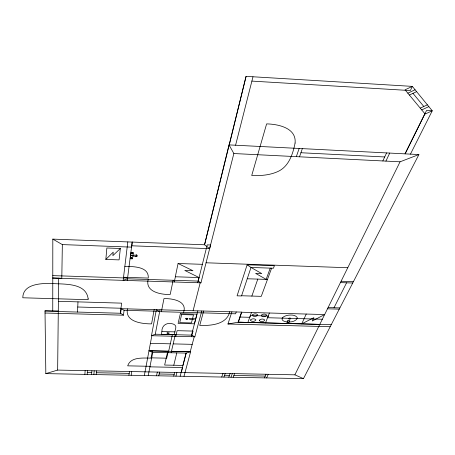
<?xml version="1.0" encoding="UTF-8"?>
<svg xmlns="http://www.w3.org/2000/svg" width="455" height="455" viewBox="0 0 455 455"><rect width="100%" height="100%" fill="white"/><g stroke="black" fill="none" stroke-linecap="round" stroke-linejoin="round"><path stroke-width="0.68" d="M52.752 310.822L52.814 239.114L204.551 244.773L209.618 248.663L233.859 153.534L229.03 144.895L418.896 154.563L303.451 378.645L45.83 373.612L45.005 310.606L58.285 310.975M45.83 373.612L57.643 370.08L58.644 278.147M52.814 239.114L62.346 244.597L61.8 278.25L52.78 277.959M77.515 312.056L77.981 301.875M84.886 374.374L85.136 370.626M87.167 374.42L87.434 370.677M91.597 374.505L91.899 370.762M93.878 374.55L94.191 370.808M105.844 259.43L106.857 247.998L120.347 248.487L119.091 259.89L105.844 259.43L113.221 252.155L112.874 255.636L120.347 248.487M96.153 374.596L96.488 370.853M127.809 241.912L123.157 280.337L127.485 278.79L198.198 281.082L200.951 282.834L210.591 244.995L207.218 244.87L198.187 281.082M120.365 313.245L121.61 303.144L58.394 301.301M121.195 308.689L124.078 310.282L123.447 315.184L120.626 313.256L121.195 308.689L241.787 312.113L238.34 322.197L227.955 323.994L231.896 311.834M127.269 280.496L132.189 242.071M132.263 242.077L131.614 247.133L62.346 244.597M132.894 255.949L132.513 258.849L130.238 258.77L131.057 252.406L133.355 252.485L132.968 255.403M133.605 255.972L133.679 255.431M127.423 308.865C124.829 322.009 142.267 323.903 151.578 323.875L154.182 309.622M128.907 375.233L129.487 371.519M131.159 375.278L131.757 371.564M148.188 279.461C144.878 291.945 161.195 294.755 170.198 294.493L173.133 280.269M201.787 310.975L194.837 336.791L151.469 335.71L156.338 309.69L159.648 311.664L235.605 313.802L236.213 311.954M144.326 375.534L151.833 335.722M151.469 335.71L155.28 334.215L159.648 311.664M160.012 309.792L159.722 311.288L124.078 310.282M152.431 350.896L151.077 357.846L166.689 358.187L168.248 351.254M148.216 375.614L152.772 352.335L148.961 350.816L190.605 351.766L184.002 376.308M161.383 311.715L163.959 298.622C172.024 298.309 187.699 300.891 183.581 312.34M161.9 331.536L161.332 334.294L174.265 334.618L175.812 327.879C176.58 324.534 172.314 323.346 169.726 323.568C165.046 323.027 161.576 326.991 161.9 331.536L174.896 331.866M178.081 263.479L175.306 276.771L199.068 277.55L184.793 270.446L192.954 270.725L178.076 263.502L202.367 264.321M174.288 281.981L175.38 276.771M156.526 375.773L157.311 372.076M158.761 375.819L159.569 372.122M167.423 352.671L164.647 365.046L182.893 365.428L186.106 353.091M168.316 352.688L172.394 334.647M171.12 352.75L175.294 334.721M175.818 336.313L177.131 330.677L193.045 331.086L191.566 336.706M173.782 365.234L176.779 352.881M229.03 144.895L204.551 244.773L246.07 76.355L412.315 86.382L432.25 110.787L410.444 154.131M229.252 144.906L246.07 76.355M173.736 376.109L174.652 372.423M197.72 282.731L199.011 277.55M175.966 376.154L176.898 372.469M193.108 310.731L200.183 282.811M235.582 145.23L252.986 76.776M180.146 376.234L186.186 353.097L190.605 351.766M181.266 372.52L182.574 367.515L149.934 366.838M155.28 334.215L191.492 335.125L197.857 310.867M194.234 336.774L190.236 351.698L171.512 351.271M203.658 311.032L199.728 325.45C210.659 325.763 226.636 324.711 229.758 311.772M247.139 264.793L250.984 267.46L273.461 268.234L274.382 265.737L247.139 264.793L237.083 295.824L241.525 295.96L251.001 267.46L261.756 273.591L255.625 273.387L266.243 279.393M331.24 324.705L238.124 322.163L241.52 312.221L324.642 314.564L312.295 320.991L313.887 317.653L301.716 323.88L306.243 314.047M296.341 156.645L299.157 148.466M221.733 377.047L223.001 373.39M299.504 156.81L302.348 148.637M251.854 296.074L257.792 279.114M223.934 377.093L225.214 373.436M247.884 322.453L251.461 312.511M228.802 377.184L230.122 373.532M266.147 279.387L270.247 268.126M230.998 377.229L232.329 373.578M271.618 268.171L261.261 296.347L241.594 295.75M233.193 377.269L234.541 373.623M265.487 322.931L269.383 313.017M264.469 377.883L266.044 374.255M266.647 377.923L268.24 374.3M382.831 160.956L386.591 152.925M385.92 161.104L389.713 153.079M57.643 370.08L294.885 374.829L400.064 161.809L418.896 154.563M424.913 113.756L405.075 153.847L426.562 110.463L432.25 110.787L425.141 114.029L405.047 89.828L412.315 86.382L410.382 90.568L251.888 81.104M333.998 307.739L346.579 282.805M407.834 93.184L415.068 89.76M409.369 95.038L416.598 91.637M420.249 108.125L427.387 104.838M421.722 109.905L428.855 106.629M87.303 372.554L91.745 372.639M96.324 372.73L129.192 373.384M159.165 373.976L174.191 374.272M224.571 375.267L229.456 375.364M233.864 375.455L265.254 376.075M151.646 358.079C143.752 358.273 130.807 356.339 127.673 365.843L150.036 366.309M150.4 343.343L170.318 343.821M173.224 343.889L192.203 344.344M149.012 350.754L168.651 351.203M152.772 352.335L186.186 353.097M238.124 322.163L319.797 324.37M227.955 323.994L330.199 326.724M77.748 307.011L120.984 308.24M45.011 311.157L120.626 313.256M322.333 319.245L267.682 317.732L268.359 316.02L250.472 315.52L249.829 317.311L239.876 317.038M45.039 313.029L123.447 315.184M328.095 307.569L339.891 307.916M327.481 308.808L339.254 309.15M52.78 278.102L200.951 282.834M341.091 281.241L353.421 281.645M247.23 278.767L267.489 279.433M340.42 282.606L352.722 283.004M123.532 277.254L148.285 278.062C149.047 266.289 133.048 266.59 124.852 266.329M52.78 275.622L127.582 278.05M130.682 255.323L136.949 255.067C139.139 258.451 130.869 254.595 130.613 255.869M130.323 258.116L132.598 258.173M206.058 262.785L347.768 267.728M131.785 245.802L209.618 248.663M130.972 253.054L133.264 253.134M300.92 152.743L384.702 156.964M233.859 153.534L400.064 161.809M294.885 374.829L303.451 378.645M191.492 335.125L194.837 336.791M412.981 93.338L423.81 106.481M88.162 298.838L88.105 299.697L22.795 297.775C22.938 284.005 40.785 283.323 50.977 283.431C63.131 284.5 86.069 282.128 88.162 298.838M136.301 254.976C134.799 258.173 138.172 255.773 136.301 254.976M295.09 143.041C292.866 154.052 288.88 166.621 277.738 171.598C269.605 175.249 260.516 175.875 251.717 175.511L266.624 123.885C278.204 124.152 296.643 127.912 295.09 143.041M167.121 332.821L167.025 333.287L169.084 333.339L169.186 332.878L167.121 332.821M180.351 313.7L178.104 323.386L194.41 323.818L196.941 314.166L180.351 313.7M181.625 314.564L179.736 322.629L191.43 322.942L193.494 314.894L181.625 314.564M185.714 318.665L185.93 319.171C186.482 319.603 188.592 319.296 187.767 318.42L186.783 318.227L185.714 318.665M186.197 318.722L186.652 319.114L187.523 318.756L186.197 318.722M189.786 318.386L189.542 319.353L194.177 319.478L194.427 318.517L189.786 318.386M250.625 319.905L250.608 320.53C251.928 321.856 254.845 321.662 255.841 320.047L255.778 319.672C254.459 318.335 251.882 318.614 250.625 319.905M252.423 314.945L252.406 315.588C253.731 316.936 256.694 316.731 257.689 315.093L257.621 314.712C256.301 313.347 253.691 313.632 252.423 314.945M259.486 320.144L259.452 320.769C260.772 322.106 263.684 321.884 264.691 320.292L264.628 319.911C263.32 318.568 260.743 318.87 259.486 320.144M261.363 315.196L261.329 315.833C262.654 317.198 265.606 316.964 266.613 315.343L266.556 314.962C265.242 313.592 262.632 313.899 261.363 315.196M282.367 318L282.077 318.682A7.49 3.549 -5.5 0 0 285.416 321.674C289.414 322.413 294.948 322.18 297.291 318.415L297.166 317.374C295.073 314.752 291.217 314.849 288.174 315.224A7.485 3.543 -5.5 0 0 282.367 318M288.595 318.42L288.726 318.904C289.278 319.285 291.268 319.074 290.66 318.193L289.721 318.011L288.595 318.42M287.867 320.491L286.957 322.601L288.885 322.652L289.807 320.548L287.867 320.491M289.061 318.477C289.932 319.706 290.961 317.522 289.061 318.477M131.705 257.843L131.336 257.883L131.705 257.843M132.138 253.094C131.461 253.463 132.638 253.589 132.138 253.094"/></g></svg>
